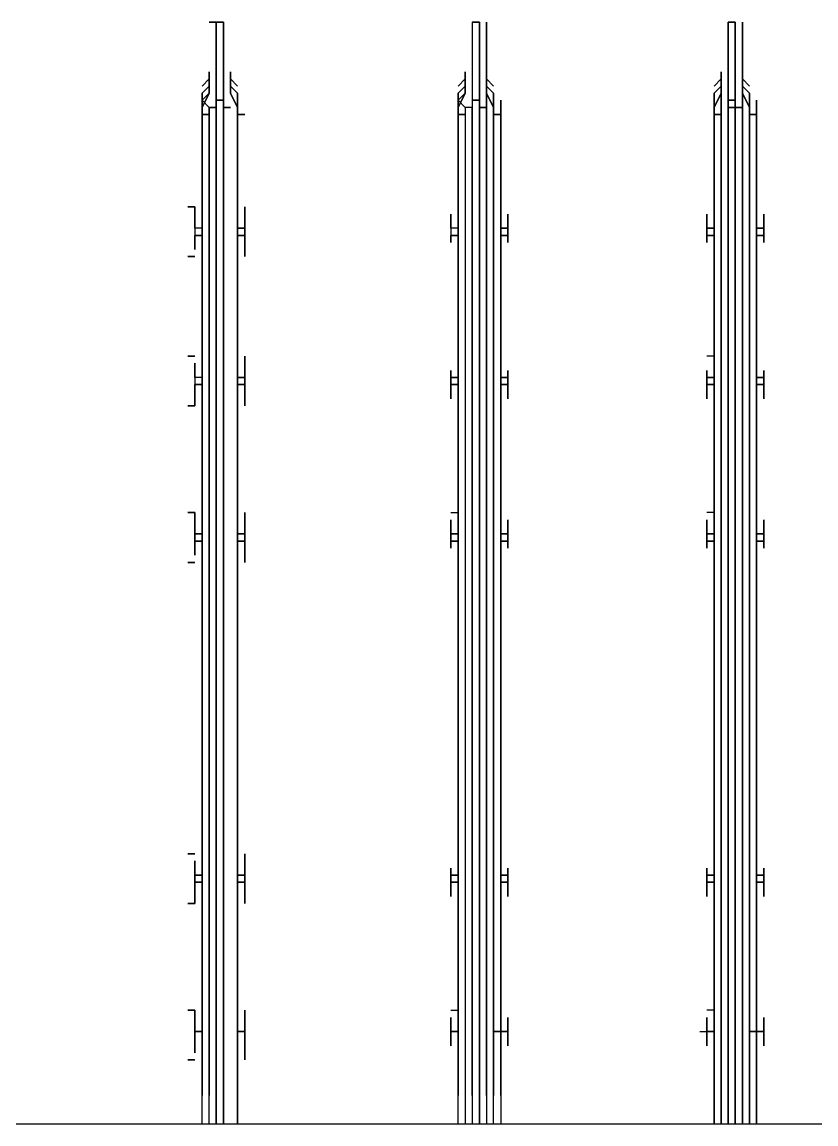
# Model space of a CAD drawing. Header units: metres. Extents: x 531759 to 532310, y 2675082 to 2675319.
# Drawn here: x 532026.7465 to 532026.9009, y 2675221.3952 to 2675221.6096 of the extents above; entities that cross this region are included whole.
import ezdxf

# ---------------------------------------------------------------- set-up
doc = ezdxf.new("R2010")
doc.units = ezdxf.units.M
doc.header["$MEASUREMENT"] = 0
doc.layers.add('IDT', color=7, linetype='Continuous')

# ---------------------------------------------------------------- blocks, each defined once
blk = doc.blocks.new('IDT')
at = {"layer": 'IDT', "color": 0, "lineweight": 25}
for p, q in [((14.34065, 13.86368), (13.87591, 13.86368)), ((14.04189, 13.66727), (14.04189, 13.86368)), ((14.04189, 13.66727), (14.04189, 13.86368)), ((14.04189, 13.86368), (14.04189, 13.66727)), ((14.04327, 13.86368), (14.04327, 13.66589)), ((14.04327, 13.66589), (14.04327, 13.86368)), ((14.04327, 13.86368), (14.04327, 13.66589)), ((14.04465, 13.66589), (14.04465, 13.86368)), ((14.04465, 13.86368), (14.04465, 13.66589)), ((14.04465, 13.66589), (14.04465, 13.86368)), ((14.04604, 13.86368), (14.04604, 13.66451)), ((14.04604, 13.66451), (14.04604, 13.86368)), ((14.04604, 13.86368), (14.04604, 13.66451)), ((14.04604, 13.66451), (14.04604, 13.86368)), ((14.04604, 13.86368), (14.04604, 13.66451)), ((14.04604, 13.66451), (14.04604, 13.86368)), ((14.04742, 13.66589), (14.04742, 13.86368)), ((14.04742, 13.86368), (14.04742, 13.66589)), ((14.04742, 13.66589), (14.04742, 13.86368)), ((14.0488, 13.86368), (14.0488, 13.66589)), ((14.0488, 13.66589), (14.0488, 13.86368)), ((14.0488, 13.86368), (14.0488, 13.66589)), ((14.05018, 13.86368), (14.05018, 13.66727)), ((14.05018, 13.66727), (14.05018, 13.86368)), ((14.05018, 13.86368), (14.05018, 13.66727)), ((14.09168, 13.66727), (14.09168, 13.86368)), ((14.09306, 13.86368), (14.09306, 13.66589)), ((14.09445, 13.66589), (14.09445, 13.86368)), ((14.09583, 13.66451), (14.09583, 13.86368)), ((14.09583, 13.86368), (14.09583, 13.66451)), ((14.09721, 13.66589), (14.09721, 13.86368)), ((14.0986, 13.66589), (14.0986, 13.86368)), ((14.09998, 13.86368), (14.09998, 13.66727)), ((14.14286, 13.66727), (14.14286, 13.86368)), ((14.14286, 13.86368), (14.14286, 13.66589)), ((14.14562, 13.66589), (14.14562, 13.86368)), ((14.14562, 13.86368), (14.14562, 13.66451)), ((14.14701, 13.66589), (14.14701, 13.86368)), ((14.14701, 13.86368), (14.14701, 13.66451)), ((14.14839, 13.86368), (14.14839, 13.66589)), ((14.14977, 13.86368), (14.14977, 13.66727)), ((14.04189, 13.85815), (14.04189, 13.66727)), ((14.04327, 13.66589), (14.04327, 13.85815)), ((14.04465, 13.85815), (14.04465, 13.66589)), ((14.04604, 13.85815), (14.04604, 13.66451)), ((14.04604, 13.66451), (14.04604, 13.85815)), ((14.04742, 13.85815), (14.04742, 13.66589)), ((14.0488, 13.66589), (14.0488, 13.85815)), ((14.05018, 13.66727), (14.05018, 13.85815)), ((14.09168, 13.85815), (14.09168, 13.66727)), ((14.09306, 13.66589), (14.09306, 13.85815)), ((14.09445, 13.85815), (14.09445, 13.66589)), ((14.09583, 13.66451), (14.09583, 13.85815)), ((14.09583, 13.85815), (14.09583, 13.66451)), ((14.09721, 13.85815), (14.09721, 13.66589)), ((14.0986, 13.66589), (14.0986, 13.85815)), ((14.09998, 13.66727), (14.09998, 13.85815)), ((14.14286, 13.66589), (14.14286, 13.85815)), ((14.14286, 13.85815), (14.14286, 13.66727)), ((14.14562, 13.66451), (14.14562, 13.85815)), ((14.14562, 13.85815), (14.14562, 13.66589)), ((14.14701, 13.66451), (14.14701, 13.85815)), ((14.14701, 13.85815), (14.14701, 13.66589)), ((14.14839, 13.66589), (14.14839, 13.85815)), ((14.14977, 13.66727), (14.14977, 13.85815)), ((14.04189, 13.8457), (14.04189, 13.85123)), ((14.04189, 13.85123), (14.04189, 13.8457)), ((14.04189, 13.85123), (14.04189, 13.8457)), ((14.04189, 13.85123), (14.04189, 13.8457)), ((14.04189, 13.84846), (14.04189, 13.84985)), ((14.04189, 13.84985), (14.04189, 13.84846)), ((14.04189, 13.84846), (14.04189, 13.84985)), ((14.04189, 13.84985), (14.04189, 13.84846)), ((14.05018, 13.8457), (14.05018, 13.85123)), ((14.05018, 13.85123), (14.05018, 13.8457)), ((14.05018, 13.8457), (14.05018, 13.85123)), ((14.05018, 13.85123), (14.05018, 13.8457)), ((14.05018, 13.84985), (14.05018, 13.84846)), ((14.05018, 13.84846), (14.05018, 13.84985)), ((14.05018, 13.84985), (14.05018, 13.84846)), ((14.05018, 13.84846), (14.05018, 13.84985)), ((14.09168, 13.8457), (14.09168, 13.85123)), ((14.09168, 13.85123), (14.09168, 13.8457)), ((14.09168, 13.84846), (14.09168, 13.84985)), ((14.09168, 13.84985), (14.09168, 13.84846)), ((14.09998, 13.8457), (14.09998, 13.85123)), ((14.09998, 13.85123), (14.09998, 13.8457)), ((14.09998, 13.84985), (14.09998, 13.84846)), ((14.09998, 13.84846), (14.09998, 13.84985)), ((14.14147, 13.8457), (14.14147, 13.85123)), ((14.14147, 13.85123), (14.14147, 13.8457)), ((14.14147, 13.84846), (14.14147, 13.84985)), ((14.14147, 13.84985), (14.14147, 13.84846)), ((14.14977, 13.8457), (14.14977, 13.85123)), ((14.14977, 13.85123), (14.14977, 13.8457)), ((14.15254, 13.85123), (14.15115, 13.85123)), ((14.15115, 13.85123), (14.15254, 13.85123)), ((14.15115, 13.84985), (14.15115, 13.84846)), ((14.15115, 13.84846), (14.15115, 13.84985)), ((14.0405, 13.8457), (14.0405, 13.84846)), ((14.0405, 13.84846), (14.0405, 13.8457)), ((14.0405, 13.8457), (14.0405, 13.84846)), ((14.0405, 13.84846), (14.0405, 13.8457)), ((14.05157, 13.8457), (14.05157, 13.84846)), ((14.05157, 13.84846), (14.05157, 13.8457)), ((14.05157, 13.8457), (14.05157, 13.84846)), ((14.05157, 13.84846), (14.05157, 13.8457)), ((14.0903, 13.8457), (14.0903, 13.84846)), ((14.0903, 13.84846), (14.0903, 13.8457)), ((14.10136, 13.8457), (14.10136, 13.84846)), ((14.10136, 13.84846), (14.10136, 13.8457)), ((14.14147, 13.84846), (14.14147, 13.8457)), ((14.14147, 13.8457), (14.14147, 13.84846)), ((14.15115, 13.84846), (14.15115, 13.8457)), ((14.15115, 13.8457), (14.15115, 13.84846)), ((14.04189, 13.8457), (14.0405, 13.8457)), ((14.0405, 13.8457), (14.04189, 13.8457)), ((14.04189, 13.8457), (14.0405, 13.8457)), ((14.0405, 13.8457), (14.0405, 13.84293)), ((14.0405, 13.84293), (14.0405, 13.8457)), ((14.0405, 13.8457), (14.04189, 13.8457)), ((14.0405, 13.84293), (14.0405, 13.8457)), ((14.0405, 13.8457), (14.0405, 13.84293)), ((14.04189, 13.8457), (14.0405, 13.8457)), ((14.0405, 13.8457), (14.04189, 13.8457)), ((14.04189, 13.8457), (14.0405, 13.8457)), ((14.0405, 13.8457), (14.04189, 13.8457)), ((14.04189, 13.8457), (14.04327, 13.8457)), ((14.04327, 13.8457), (14.04189, 13.8457)), ((14.04189, 13.8457), (14.04189, 13.84155)), ((14.04189, 13.84155), (14.04189, 13.8457)), ((14.04189, 13.8457), (14.04189, 13.84155)), ((14.04189, 13.8457), (14.04327, 13.8457)), ((14.04189, 13.8457), (14.04189, 13.84155)), ((14.05157, 13.8457), (14.05018, 13.8457)), ((14.05018, 13.8457), (14.05018, 13.84155)), ((14.05018, 13.84155), (14.05018, 13.8457)), ((14.05018, 13.8457), (14.05157, 13.8457)), ((14.05157, 13.8457), (14.05018, 13.8457)), ((14.05018, 13.8457), (14.05157, 13.8457)), ((14.05157, 13.8457), (14.05018, 13.8457)), ((14.05018, 13.8457), (14.05157, 13.8457)), ((14.05157, 13.8457), (14.05018, 13.8457)), ((14.05018, 13.8457), (14.05157, 13.8457)), ((14.05157, 13.8457), (14.05018, 13.8457)), ((14.05018, 13.8457), (14.05157, 13.8457)), ((14.05157, 13.8457), (14.05018, 13.8457)), ((14.05018, 13.8457), (14.05157, 13.8457)), ((14.05157, 13.8457), (14.05018, 13.8457)), ((14.05018, 13.8457), (14.05018, 13.84155)), ((14.05018, 13.84155), (14.05018, 13.8457)), ((14.05018, 13.8457), (14.05157, 13.8457)), ((14.05295, 13.8457), (14.05157, 13.8457)), ((14.05157, 13.8457), (14.05157, 13.84293)), ((14.05157, 13.84293), (14.05157, 13.8457)), ((14.05157, 13.8457), (14.05157, 13.84293)), ((14.05157, 13.84293), (14.05157, 13.8457)), ((14.09168, 13.8457), (14.0903, 13.8457)), ((14.0903, 13.8457), (14.0903, 13.84293)), ((14.0903, 13.84293), (14.0903, 13.8457)), ((14.0903, 13.8457), (14.09168, 13.8457)), ((14.09168, 13.8457), (14.0903, 13.8457)), ((14.0903, 13.8457), (14.09168, 13.8457)), ((14.09306, 13.8457), (14.09168, 13.8457)), ((14.09168, 13.8457), (14.09306, 13.8457)), ((14.09168, 13.8457), (14.09168, 13.84155)), ((14.09168, 13.84155), (14.09168, 13.8457)), ((14.09998, 13.84155), (14.09998, 13.8457)), ((14.09998, 13.8457), (14.10136, 13.8457)), ((14.10136, 13.8457), (14.09998, 13.8457)), ((14.09998, 13.8457), (14.10136, 13.8457)), ((14.10136, 13.8457), (14.09998, 13.8457)), ((14.09998, 13.8457), (14.09998, 13.84155)), ((14.10136, 13.8457), (14.09998, 13.8457)), ((14.09998, 13.8457), (14.10136, 13.8457)), ((14.10136, 13.8457), (14.09998, 13.8457)), ((14.09998, 13.8457), (14.10136, 13.8457)), ((14.10136, 13.84293), (14.10136, 13.8457)), ((14.10136, 13.8457), (14.10136, 13.84293)), ((14.14147, 13.8457), (14.14147, 13.84293)), ((14.14147, 13.84155), (14.14147, 13.8457)), ((14.14147, 13.8457), (14.14286, 13.8457)), ((14.14286, 13.8457), (14.14147, 13.8457)), ((14.14147, 13.8457), (14.14286, 13.8457)), ((14.14286, 13.8457), (14.14147, 13.8457)), ((14.14147, 13.8457), (14.14147, 13.84155)), ((14.14147, 13.84293), (14.14147, 13.8457)), ((14.14147, 13.8457), (14.14286, 13.8457)), ((14.14977, 13.8457), (14.14977, 13.84155)), ((14.14977, 13.84155), (14.14977, 13.8457)), ((14.14977, 13.8457), (14.15115, 13.8457)), ((14.15115, 13.8457), (14.14977, 13.8457)), ((14.14977, 13.8457), (14.15115, 13.8457)), ((14.15115, 13.8457), (14.14977, 13.8457)), ((14.15115, 13.8457), (14.14977, 13.8457)), ((14.14977, 13.8457), (14.15115, 13.8457)), ((14.15115, 13.8457), (14.14977, 13.8457)), ((14.14977, 13.8457), (14.15115, 13.8457)), ((14.15115, 13.84293), (14.15115, 13.8457)), ((14.15115, 13.8457), (14.15115, 13.84293)), ((14.04189, 13.84155), (14.04189, 13.84293)), ((14.04189, 13.84293), (14.04189, 13.84155)), ((14.04189, 13.84293), (14.04189, 13.84155)), ((14.04189, 13.84293), (14.04189, 13.84155)), ((14.05018, 13.84155), (14.05018, 13.84293)), ((14.05018, 13.84293), (14.05018, 13.84155)), ((14.05018, 13.84155), (14.05018, 13.84293)), ((14.05018, 13.84293), (14.05018, 13.84155)), ((14.05018, 13.84155), (14.05157, 13.84155)), ((14.09168, 13.84155), (14.09168, 13.84293)), ((14.09168, 13.84293), (14.09168, 13.84155)), ((14.09998, 13.84155), (14.09998, 13.84293)), ((14.09998, 13.84293), (14.09998, 13.84155)), ((14.10136, 13.84155), (14.09998, 13.84155)), ((14.14147, 13.84293), (14.14147, 13.84155)), ((14.14147, 13.84155), (14.14147, 13.84293)), ((14.15115, 13.84293), (14.15115, 13.84155)), ((14.15115, 13.84155), (14.15115, 13.84293)), ((14.15115, 13.84155), (14.15254, 13.84155)), ((14.15254, 13.84155), (14.15115, 13.84155)), ((14.04189, 13.81942), (14.04189, 13.8208)), ((14.04189, 13.8208), (14.04189, 13.81527)), ((14.04189, 13.81665), (14.04189, 13.8208)), ((14.04189, 13.8208), (14.04189, 13.81942)), ((14.04189, 13.81942), (14.04189, 13.8208)), ((14.04189, 13.8208), (14.04189, 13.81665)), ((14.04189, 13.81527), (14.04189, 13.8208)), ((14.04189, 13.8208), (14.04189, 13.81942)), ((14.05018, 13.81665), (14.05018, 13.8208)), ((14.05018, 13.8208), (14.05018, 13.81942)), ((14.05018, 13.81942), (14.05018, 13.8208)), ((14.05018, 13.8208), (14.05018, 13.81665)), ((14.05018, 13.81665), (14.05018, 13.8208)), ((14.05018, 13.81942), (14.05018, 13.8208)), ((14.05018, 13.81665), (14.05018, 13.8208)), ((14.05018, 13.81942), (14.05018, 13.8208)), ((14.09168, 13.81527), (14.09168, 13.8208)), ((14.09168, 13.8208), (14.09168, 13.81942)), ((14.09168, 13.81942), (14.09168, 13.8208)), ((14.09168, 13.8208), (14.09168, 13.81665)), ((14.09998, 13.81665), (14.09998, 13.8208)), ((14.09998, 13.8208), (14.09998, 13.81942)), ((14.09998, 13.81942), (14.09998, 13.8208)), ((14.09998, 13.8208), (14.09998, 13.81665)), ((14.14147, 13.81942), (14.14147, 13.8208)), ((14.14147, 13.8208), (14.14147, 13.81665)), ((14.14147, 13.81665), (14.14147, 13.8208)), ((14.14147, 13.8208), (14.14147, 13.81942)), ((14.14977, 13.81665), (14.14977, 13.8208)), ((14.14977, 13.8208), (14.14977, 13.81665)), ((14.15115, 13.8208), (14.15254, 13.8208)), ((14.15254, 13.8208), (14.15115, 13.8208)), ((14.15115, 13.8208), (14.15115, 13.81942)), ((14.15115, 13.81942), (14.15115, 13.8208)), ((14.0405, 13.81665), (14.0405, 13.81942)), ((14.0405, 13.81942), (14.0405, 13.81665)), ((14.0405, 13.81665), (14.0405, 13.81942)), ((14.0405, 13.81942), (14.0405, 13.81665)), ((14.05157, 13.81942), (14.05157, 13.81665)), ((14.05157, 13.81665), (14.05157, 13.81942)), ((14.05157, 13.81942), (14.05157, 13.81665)), ((14.05157, 13.81942), (14.05157, 13.81665)), ((14.0903, 13.81665), (14.0903, 13.81942)), ((14.0903, 13.81942), (14.0903, 13.81665)), ((14.10136, 13.81665), (14.10136, 13.81942)), ((14.10136, 13.81942), (14.10136, 13.81665)), ((14.14147, 13.81665), (14.14147, 13.81942)), ((14.14147, 13.81942), (14.14147, 13.81527)), ((14.15115, 13.81942), (14.15115, 13.81665)), ((14.15115, 13.81665), (14.15115, 13.81942)), ((14.0405, 13.81527), (14.0405, 13.81665)), ((14.0405, 13.81665), (14.0405, 13.81527)), ((14.0405, 13.81527), (14.0405, 13.81665)), ((14.0405, 13.81665), (14.0405, 13.81527)), ((14.04189, 13.81665), (14.0405, 13.81665)), ((14.0405, 13.81665), (14.04189, 13.81665)), ((14.04189, 13.81665), (14.0405, 13.81665)), ((14.0405, 13.81665), (14.04189, 13.81665)), ((14.04189, 13.81527), (14.0405, 13.81527)), ((14.0405, 13.81527), (14.04189, 13.81527)), ((14.04189, 13.81527), (14.0405, 13.81527)), ((14.0405, 13.81527), (14.04189, 13.81527)), ((14.0405, 13.81389), (14.0405, 13.81527)), ((14.0405, 13.81527), (14.0405, 13.81389)), ((14.0405, 13.81389), (14.0405, 13.81527)), ((14.0405, 13.81527), (14.0405, 13.81389)), ((14.04189, 13.81112), (14.04189, 13.81665)), ((14.04189, 13.81665), (14.04189, 13.81527)), ((14.04189, 13.81527), (14.04189, 13.81112)), ((14.04189, 13.81527), (14.04189, 13.81112)), ((14.04189, 13.81112), (14.04189, 13.81527)), ((14.05018, 13.81527), (14.05018, 13.81665)), ((14.05018, 13.81665), (14.05157, 13.81665)), ((14.05018, 13.81527), (14.05018, 13.81665)), ((14.05018, 13.81665), (14.05157, 13.81665)), ((14.05018, 13.81665), (14.05157, 13.81665)), ((14.05018, 13.81665), (14.05018, 13.81112)), ((14.05018, 13.81665), (14.05157, 13.81665)), ((14.05157, 13.81665), (14.05018, 13.81665)), ((14.05018, 13.81665), (14.05157, 13.81665)), ((14.05018, 13.81665), (14.05018, 13.81112)), ((14.05018, 13.81665), (14.05157, 13.81665)), ((14.05157, 13.81527), (14.05018, 13.81527)), ((14.05018, 13.81527), (14.05018, 13.81112)), ((14.05018, 13.81112), (14.05018, 13.81527)), ((14.05157, 13.81527), (14.05018, 13.81527)), ((14.05157, 13.81527), (14.05018, 13.81527)), ((14.05018, 13.81527), (14.05157, 13.81527)), ((14.05157, 13.81665), (14.05157, 13.81527)), ((14.05157, 13.81665), (14.05157, 13.81527)), ((14.05157, 13.81665), (14.05157, 13.81527)), ((14.05157, 13.81527), (14.05157, 13.81665)), ((14.05157, 13.81389), (14.05157, 13.81527)), ((14.05157, 13.81527), (14.05157, 13.81389)), ((14.05157, 13.81389), (14.05157, 13.81527)), ((14.05157, 13.81527), (14.05157, 13.81389)), ((14.0903, 13.81527), (14.0903, 13.81665)), ((14.0903, 13.81665), (14.0903, 13.81527)), ((14.09168, 13.81665), (14.0903, 13.81665)), ((14.0903, 13.81665), (14.09168, 13.81665)), ((14.09168, 13.81527), (14.0903, 13.81527)), ((14.0903, 13.81527), (14.09168, 13.81527)), ((14.0903, 13.81389), (14.0903, 13.81527)), ((14.0903, 13.81527), (14.0903, 13.81389)), ((14.09168, 13.81665), (14.09168, 13.81527)), ((14.09168, 13.81527), (14.09168, 13.81112)), ((14.09168, 13.81112), (14.09168, 13.81527)), ((14.10136, 13.81665), (14.09998, 13.81665)), ((14.10136, 13.81665), (14.09998, 13.81665)), ((14.09998, 13.81665), (14.10136, 13.81665)), ((14.09998, 13.81527), (14.09998, 13.81665)), ((14.09998, 13.81665), (14.09998, 13.81112)), ((14.09998, 13.81527), (14.10136, 13.81527)), ((14.10136, 13.81527), (14.09998, 13.81527)), ((14.09998, 13.81112), (14.09998, 13.81527)), ((14.10136, 13.81527), (14.10136, 13.81665)), ((14.10136, 13.81665), (14.10136, 13.81527)), ((14.10136, 13.81389), (14.10136, 13.81527)), ((14.10136, 13.81527), (14.10136, 13.81389)), ((14.14147, 13.81527), (14.14147, 13.81665)), ((14.14147, 13.81665), (14.14286, 13.81665)), ((14.14286, 13.81665), (14.14147, 13.81665)), ((14.14147, 13.81527), (14.14147, 13.81665)), ((14.14147, 13.81665), (14.14147, 13.81527)), ((14.14147, 13.81389), (14.14147, 13.81527)), ((14.14147, 13.81527), (14.14147, 13.81389)), ((14.14147, 13.81112), (14.14147, 13.81527)), ((14.14147, 13.81527), (14.14286, 13.81527)), ((14.14286, 13.81527), (14.14147, 13.81527)), ((14.14147, 13.81527), (14.14147, 13.81112)), ((14.14977, 13.81527), (14.14977, 13.81665)), ((14.14977, 13.81665), (14.14977, 13.81112)), ((14.14977, 13.81665), (14.15115, 13.81665)), ((14.15115, 13.81665), (14.14977, 13.81665)), ((14.14977, 13.81665), (14.15115, 13.81665)), ((14.14977, 13.81112), (14.14977, 13.81527)), ((14.15115, 13.81527), (14.14977, 13.81527)), ((14.14977, 13.81527), (14.15115, 13.81527)), ((14.15115, 13.81665), (14.15115, 13.81527)), ((14.15115, 13.81527), (14.15115, 13.81665)), ((14.15115, 13.81389), (14.15115, 13.81527)), ((14.15115, 13.81527), (14.15115, 13.81389)), ((14.04189, 13.8125), (14.04189, 13.81389)), ((14.04189, 13.81389), (14.04189, 13.8125)), ((14.04189, 13.8125), (14.04189, 13.81389)), ((14.04189, 13.81389), (14.04189, 13.8125)), ((14.05018, 13.81389), (14.05018, 13.8125)), ((14.05018, 13.8125), (14.05018, 13.81389)), ((14.05018, 13.81389), (14.05018, 13.8125)), ((14.05018, 13.8125), (14.05018, 13.81389)), ((14.09168, 13.8125), (14.09168, 13.81389)), ((14.09168, 13.81389), (14.09168, 13.8125)), ((14.09998, 13.81389), (14.09998, 13.8125)), ((14.09998, 13.8125), (14.09998, 13.81389)), ((14.14147, 13.8125), (14.14147, 13.81389)), ((14.14147, 13.81389), (14.14147, 13.8125)), ((14.15115, 13.81389), (14.15115, 13.8125)), ((14.15115, 13.8125), (14.15115, 13.81389)), ((14.15254, 13.81112), (14.15115, 13.81112)), ((14.15115, 13.81112), (14.15254, 13.81112)), ((14.04189, 13.75026), (14.04189, 13.75441)), ((14.04189, 13.75441), (14.04189, 13.75026)), ((14.04189, 13.75026), (14.04189, 13.75441)), ((14.04189, 13.75441), (14.04189, 13.74473)), ((14.04189, 13.75164), (14.04189, 13.75303)), ((14.04189, 13.75303), (14.04189, 13.75164)), ((14.04189, 13.75164), (14.04189, 13.75303)), ((14.04189, 13.75303), (14.04189, 13.75164)), ((14.05018, 13.75026), (14.05018, 13.75441)), ((14.05018, 13.75441), (14.05018, 13.75026)), ((14.05018, 13.75026), (14.05018, 13.75441)), ((14.05018, 13.75441), (14.05018, 13.75026)), ((14.05018, 13.75303), (14.05018, 13.75164)), ((14.05018, 13.75164), (14.05018, 13.75303)), ((14.05018, 13.75303), (14.05018, 13.75164)), ((14.05018, 13.75164), (14.05018, 13.75303)), ((14.09168, 13.74473), (14.09168, 13.75441)), ((14.09168, 13.75441), (14.09168, 13.75026)), ((14.09168, 13.75164), (14.09168, 13.75303)), ((14.09168, 13.75303), (14.09168, 13.75164)), ((14.09998, 13.75026), (14.09998, 13.75441)), ((14.09998, 13.75441), (14.09998, 13.75026)), ((14.09998, 13.75303), (14.09998, 13.75164)), ((14.09998, 13.75164), (14.09998, 13.75303)), ((14.14147, 13.75026), (14.14147, 13.75441)), ((14.14147, 13.75441), (14.14147, 13.75026)), ((14.14147, 13.75164), (14.14147, 13.75303)), ((14.14147, 13.75303), (14.14147, 13.75164)), ((14.14977, 13.75026), (14.14977, 13.75441)), ((14.14977, 13.75441), (14.14977, 13.75026)), ((14.15254, 13.75441), (14.15115, 13.75441)), ((14.15115, 13.75441), (14.15254, 13.75441)), ((14.15115, 13.75303), (14.15115, 13.75164)), ((14.15115, 13.75164), (14.15115, 13.75303)), ((14.0405, 13.75026), (14.0405, 13.75164)), ((14.0405, 13.75164), (14.0405, 13.75026)), ((14.0405, 13.75026), (14.0405, 13.75164)), ((14.0405, 13.75164), (14.0405, 13.75026)), ((14.05157, 13.75026), (14.05157, 13.75164)), ((14.05157, 13.75164), (14.05157, 13.75026)), ((14.05157, 13.75026), (14.05157, 13.75164)), ((14.05157, 13.75164), (14.05157, 13.75026)), ((14.0903, 13.75026), (14.0903, 13.75164)), ((14.0903, 13.75164), (14.0903, 13.75026)), ((14.10136, 13.75026), (14.10136, 13.75164)), ((14.10136, 13.75164), (14.10136, 13.75026)), ((14.14147, 13.75026), (14.14147, 13.75164)), ((14.14147, 13.75164), (14.14147, 13.75026)), ((14.15115, 13.75164), (14.15115, 13.75026)), ((14.15115, 13.75026), (14.15115, 13.75164)), ((14.0405, 13.74888), (14.0405, 13.75026)), ((14.0405, 13.75026), (14.0405, 13.74888)), ((14.04189, 13.75026), (14.0405, 13.75026)), ((14.0405, 13.75026), (14.04189, 13.75026)), ((14.04189, 13.75026), (14.0405, 13.75026)), ((14.0405, 13.75026), (14.04189, 13.75026)), ((14.0405, 13.75026), (14.0405, 13.74888)), ((14.0405, 13.74888), (14.0405, 13.75026)), ((14.0405, 13.74611), (14.0405, 13.74888)), ((14.0405, 13.74888), (14.0405, 13.74611)), ((14.04189, 13.74888), (14.0405, 13.74888)), ((14.0405, 13.74888), (14.04189, 13.74888)), ((14.0405, 13.74888), (14.04189, 13.74888)), ((14.04189, 13.74888), (14.0405, 13.74888)), ((14.0405, 13.74611), (14.0405, 13.74888)), ((14.0405, 13.74888), (14.0405, 13.74611)), ((14.04189, 13.75026), (14.04189, 13.74888)), ((14.04189, 13.74888), (14.04189, 13.75026)), ((14.04189, 13.74888), (14.04189, 13.75026)), ((14.04189, 13.74888), (14.04189, 13.74473)), ((14.04189, 13.74473), (14.04189, 13.74888)), ((14.04189, 13.74473), (14.04189, 13.74888)), ((14.05157, 13.75026), (14.05018, 13.75026)), ((14.05018, 13.75026), (14.05157, 13.75026)), ((14.05018, 13.74473), (14.05018, 13.75026)), ((14.05018, 13.75026), (14.05157, 13.75026)), ((14.05157, 13.75026), (14.05018, 13.75026)), ((14.05018, 13.75026), (14.05018, 13.74888)), ((14.05018, 13.74888), (14.05018, 13.75026)), ((14.05018, 13.75026), (14.05157, 13.75026)), ((14.05157, 13.75026), (14.05018, 13.75026)), ((14.05018, 13.75026), (14.05157, 13.75026)), ((14.05157, 13.75026), (14.05018, 13.75026)), ((14.05018, 13.75026), (14.05018, 13.74888)), ((14.05018, 13.74888), (14.05157, 13.74888)), ((14.05157, 13.74888), (14.05018, 13.74888)), ((14.05157, 13.74888), (14.05018, 13.74888)), ((14.05018, 13.74888), (14.05018, 13.74473)), ((14.05018, 13.74473), (14.05018, 13.74888)), ((14.05018, 13.74888), (14.05157, 13.74888)), ((14.05018, 13.74888), (14.05018, 13.74473)), ((14.05157, 13.74888), (14.05157, 13.75026)), ((14.05157, 13.75026), (14.05157, 13.74888)), ((14.05157, 13.75026), (14.05157, 13.74888)), ((14.05157, 13.74888), (14.05157, 13.75026)), ((14.05157, 13.74888), (14.05157, 13.74611)), ((14.05157, 13.74611), (14.05157, 13.74888)), ((14.05157, 13.74888), (14.05157, 13.74611)), ((14.05157, 13.74611), (14.05157, 13.74888)), ((14.09168, 13.75026), (14.0903, 13.75026)), ((14.0903, 13.75026), (14.09168, 13.75026)), ((14.0903, 13.75026), (14.0903, 13.74888)), ((14.0903, 13.74888), (14.0903, 13.75026)), ((14.0903, 13.74888), (14.09168, 13.74888)), ((14.09168, 13.74888), (14.0903, 13.74888)), ((14.0903, 13.74611), (14.0903, 13.74888)), ((14.0903, 13.74888), (14.0903, 13.74611)), ((14.09168, 13.75026), (14.09168, 13.74888)), ((14.09168, 13.74888), (14.09168, 13.74473)), ((14.10136, 13.75026), (14.09998, 13.75026)), ((14.09998, 13.75026), (14.10136, 13.75026)), ((14.10136, 13.75026), (14.09998, 13.75026)), ((14.09998, 13.75026), (14.09998, 13.74888)), ((14.09998, 13.74888), (14.09998, 13.75026)), ((14.09998, 13.75026), (14.10136, 13.75026)), ((14.09998, 13.74473), (14.09998, 13.74888)), ((14.09998, 13.74888), (14.10136, 13.74888)), ((14.09998, 13.74888), (14.09998, 13.74473)), ((14.10136, 13.74888), (14.09998, 13.74888)), ((14.10136, 13.74888), (14.10136, 13.75026)), ((14.10136, 13.75026), (14.10136, 13.74888)), ((14.10136, 13.74888), (14.10136, 13.74611)), ((14.10136, 13.74611), (14.10136, 13.74888)), ((14.14286, 13.75026), (14.14147, 13.75026)), ((14.14147, 13.75026), (14.14286, 13.75026)), ((14.14147, 13.74888), (14.14147, 13.75026)), ((14.14147, 13.75026), (14.14147, 13.74611)), ((14.14147, 13.74888), (14.14147, 13.75026)), ((14.14147, 13.75026), (14.14147, 13.74888)), ((14.14286, 13.74888), (14.14147, 13.74888)), ((14.14147, 13.74473), (14.14147, 13.74888)), ((14.14147, 13.74473), (14.14147, 13.74888)), ((14.14147, 13.74888), (14.14286, 13.74888)), ((14.14286, 13.74888), (14.14147, 13.74888)), ((14.14147, 13.74888), (14.14147, 13.74611)), ((14.15115, 13.75026), (14.14977, 13.75026)), ((14.14977, 13.75026), (14.15115, 13.75026)), ((14.15115, 13.75026), (14.14977, 13.75026)), ((14.14977, 13.75026), (14.14977, 13.74888)), ((14.14977, 13.74888), (14.14977, 13.75026)), ((14.14977, 13.75026), (14.15115, 13.75026)), ((14.14977, 13.74888), (14.15115, 13.74888)), ((14.14977, 13.74888), (14.14977, 13.74473)), ((14.14977, 13.74473), (14.14977, 13.74888)), ((14.15115, 13.74888), (14.14977, 13.74888)), ((14.15115, 13.74888), (14.15115, 13.75026)), ((14.15115, 13.75026), (14.15115, 13.74888)), ((14.15115, 13.74888), (14.15115, 13.74611)), ((14.15115, 13.74611), (14.15115, 13.74888)), ((14.04189, 13.74473), (14.04189, 13.74611)), ((14.04189, 13.74611), (14.04189, 13.74473)), ((14.04189, 13.74473), (14.04189, 13.74611)), ((14.04189, 13.74611), (14.04189, 13.74473)), ((14.05018, 13.74473), (14.05018, 13.74611)), ((14.05018, 13.74611), (14.05018, 13.74473)), ((14.05018, 13.74473), (14.05018, 13.74611)), ((14.05018, 13.74611), (14.05018, 13.74473)), ((14.05018, 13.74473), (14.05157, 13.74473)), ((14.09168, 13.74473), (14.09168, 13.74611)), ((14.09168, 13.74611), (14.09168, 13.74473)), ((14.09998, 13.74473), (14.09998, 13.74611)), ((14.09998, 13.74611), (14.09998, 13.74473)), ((14.10136, 13.74473), (14.09998, 13.74473)), ((14.14147, 13.74611), (14.14147, 13.74473)), ((14.14147, 13.74611), (14.14147, 13.74473)), ((14.15115, 13.74611), (14.15115, 13.74473)), ((14.15115, 13.74473), (14.15115, 13.74611)), ((14.15115, 13.74473), (14.15254, 13.74473)), ((14.15254, 13.74473), (14.15115, 13.74473)), ((14.04189, 13.7226), (14.04189, 13.72398)), ((14.04189, 13.72398), (14.04189, 13.71983)), ((14.04189, 13.71983), (14.04189, 13.72398)), ((14.04189, 13.72398), (14.04189, 13.7226)), ((14.04189, 13.71983), (14.04189, 13.72398)), ((14.04189, 13.72398), (14.04189, 13.7226)), ((14.04189, 13.7226), (14.04189, 13.72398)), ((14.04189, 13.72398), (14.04189, 13.71845)), ((14.05018, 13.72398), (14.05018, 13.71983)), ((14.05018, 13.71983), (14.05018, 13.72398)), ((14.05018, 13.72398), (14.05018, 13.7226)), ((14.05018, 13.7226), (14.05018, 13.72398)), ((14.05018, 13.72398), (14.05018, 13.7226)), ((14.05018, 13.7226), (14.05018, 13.72398)), ((14.05018, 13.71983), (14.05018, 13.72398)), ((14.05018, 13.72398), (14.05018, 13.71983)), ((14.09168, 13.7226), (14.09168, 13.72398)), ((14.09168, 13.72398), (14.09168, 13.71983)), ((14.09168, 13.71983), (14.09168, 13.72398)), ((14.09168, 13.72398), (14.09168, 13.7226)), ((14.09998, 13.72398), (14.09998, 13.7226)), ((14.09998, 13.7226), (14.09998, 13.72398)), ((14.09998, 13.71983), (14.09998, 13.72398)), ((14.09998, 13.72398), (14.09998, 13.71983)), ((14.14147, 13.7226), (14.14147, 13.72398)), ((14.14147, 13.72398), (14.14147, 13.71983)), ((14.14147, 13.71983), (14.14147, 13.72398)), ((14.14147, 13.72398), (14.14147, 13.7226)), ((14.14977, 13.71983), (14.14977, 13.72398)), ((14.14977, 13.72398), (14.14977, 13.71983)), ((14.15115, 13.72398), (14.15115, 13.7226)), ((14.15115, 13.7226), (14.15115, 13.72398)), ((14.15115, 13.72398), (14.15254, 13.72398)), ((14.15254, 13.72398), (14.15115, 13.72398)), ((14.0405, 13.71983), (14.0405, 13.7226)), ((14.0405, 13.7226), (14.0405, 13.71983)), ((14.0405, 13.71983), (14.0405, 13.7226)), ((14.0405, 13.7226), (14.0405, 13.71983)), ((14.05157, 13.71983), (14.05157, 13.7226)), ((14.05157, 13.7226), (14.05157, 13.71983)), ((14.05157, 13.7226), (14.05157, 13.71983)), ((14.05157, 13.7226), (14.05157, 13.71983)), ((14.0903, 13.71983), (14.0903, 13.7226)), ((14.0903, 13.7226), (14.0903, 13.71983)), ((14.10136, 13.71983), (14.10136, 13.7226)), ((14.10136, 13.7226), (14.10136, 13.71983)), ((14.14147, 13.71983), (14.14147, 13.7226)), ((14.14147, 13.7226), (14.14147, 13.71845)), ((14.15115, 13.71983), (14.15115, 13.7226)), ((14.15115, 13.7226), (14.15115, 13.71983)), ((14.04189, 13.71983), (14.0405, 13.71983)), ((14.0405, 13.71983), (14.04189, 13.71983)), ((14.0405, 13.71845), (14.0405, 13.71983)), ((14.0405, 13.71983), (14.0405, 13.71845)), ((14.0405, 13.71845), (14.0405, 13.71983)), ((14.0405, 13.71983), (14.0405, 13.71845)), ((14.04189, 13.71983), (14.0405, 13.71983)), ((14.0405, 13.71983), (14.04189, 13.71983)), ((14.04189, 13.71845), (14.04189, 13.71983)), ((14.04189, 13.71983), (14.04189, 13.71845)), ((14.04189, 13.71845), (14.04189, 13.71983)), ((14.05018, 13.71983), (14.05157, 13.71983)), ((14.05157, 13.71983), (14.05018, 13.71983)), ((14.05018, 13.71983), (14.05157, 13.71983)), ((14.05018, 13.71983), (14.05018, 13.71845)), ((14.05018, 13.71845), (14.05018, 13.71983)), ((14.05018, 13.71983), (14.05157, 13.71983)), ((14.05157, 13.71983), (14.05018, 13.71983)), ((14.05018, 13.71983), (14.05157, 13.71983)), ((14.05157, 13.71983), (14.05018, 13.71983)), ((14.05018, 13.71983), (14.05018, 13.7143)), ((14.05018, 13.71983), (14.05018, 13.71845)), ((14.05018, 13.71983), (14.05157, 13.71983)), ((14.05157, 13.71983), (14.05157, 13.71845)), ((14.05157, 13.71983), (14.05157, 13.71845)), ((14.05157, 13.71845), (14.05157, 13.71983)), ((14.05157, 13.71983), (14.05157, 13.71845)), ((14.0903, 13.71845), (14.0903, 13.71983)), ((14.0903, 13.71983), (14.0903, 13.71845)), ((14.09168, 13.71983), (14.0903, 13.71983)), ((14.0903, 13.71983), (14.09168, 13.71983)), ((14.09168, 13.71983), (14.09168, 13.71845)), ((14.09168, 13.71845), (14.09168, 13.71983)), ((14.09998, 13.71845), (14.09998, 13.71983)), ((14.09998, 13.71983), (14.10136, 13.71983)), ((14.10136, 13.71983), (14.09998, 13.71983)), ((14.09998, 13.71983), (14.10136, 13.71983)), ((14.10136, 13.71983), (14.09998, 13.71983)), ((14.09998, 13.71983), (14.09998, 13.7143)), ((14.10136, 13.71983), (14.10136, 13.71845)), ((14.10136, 13.71845), (14.10136, 13.71983)), ((14.14147, 13.71845), (14.14147, 13.71983)), ((14.14147, 13.71983), (14.14286, 13.71983)), ((14.14286, 13.71983), (14.14147, 13.71983)), ((14.14147, 13.71845), (14.14147, 13.71983)), ((14.14147, 13.71983), (14.14147, 13.71845)), ((14.15115, 13.71983), (14.14977, 13.71983)), ((14.14977, 13.71983), (14.15115, 13.71983)), ((14.15115, 13.71983), (14.14977, 13.71983)), ((14.14977, 13.71983), (14.14977, 13.71845)), ((14.15115, 13.71983), (14.14977, 13.71983)), ((14.14977, 13.71983), (14.14977, 13.7143)), ((14.15115, 13.71845), (14.15115, 13.71983)), ((14.15115, 13.71845), (14.15115, 13.71983)), ((14.0405, 13.71707), (14.0405, 13.71845)), ((14.0405, 13.71845), (14.0405, 13.71707)), ((14.04189, 13.71845), (14.0405, 13.71845)), ((14.0405, 13.71845), (14.04189, 13.71845)), ((14.04189, 13.71845), (14.0405, 13.71845)), ((14.0405, 13.71845), (14.04189, 13.71845)), ((14.0405, 13.71707), (14.0405, 13.71845)), ((14.0405, 13.71845), (14.0405, 13.71707)), ((14.04189, 13.7143), (14.04189, 13.71845)), ((14.04189, 13.71845), (14.04189, 13.7143)), ((14.04189, 13.7143), (14.04189, 13.71845)), ((14.04189, 13.71845), (14.04189, 13.7143)), ((14.04189, 13.71568), (14.04189, 13.71707)), ((14.04189, 13.71707), (14.04189, 13.71568)), ((14.04189, 13.71568), (14.04189, 13.71707)), ((14.04189, 13.71707), (14.04189, 13.71568)), ((14.05157, 13.71845), (14.05018, 13.71845)), ((14.05018, 13.71845), (14.05157, 13.71845)), ((14.05018, 13.7143), (14.05018, 13.71845)), ((14.05018, 13.7143), (14.05018, 13.71845)), ((14.05018, 13.71845), (14.05157, 13.71845)), ((14.05157, 13.71845), (14.05018, 13.71845)), ((14.05018, 13.71845), (14.05018, 13.7143)), ((14.05018, 13.71707), (14.05018, 13.71568)), ((14.05018, 13.71568), (14.05018, 13.71707)), ((14.05018, 13.71707), (14.05018, 13.71568)), ((14.05018, 13.71568), (14.05018, 13.71707)), ((14.05157, 13.71707), (14.05157, 13.71845)), ((14.05157, 13.71845), (14.05157, 13.71707)), ((14.05157, 13.71845), (14.05157, 13.71707)), ((14.05157, 13.71707), (14.05157, 13.71845)), ((14.0903, 13.71707), (14.0903, 13.71845)), ((14.0903, 13.71845), (14.0903, 13.71707)), ((14.09168, 13.71845), (14.0903, 13.71845)), ((14.0903, 13.71845), (14.09168, 13.71845)), ((14.09168, 13.7143), (14.09168, 13.71845)), ((14.09168, 13.71845), (14.09168, 13.7143)), ((14.09168, 13.71568), (14.09168, 13.71707)), ((14.09168, 13.71707), (14.09168, 13.71568)), ((14.10136, 13.71845), (14.09998, 13.71845)), ((14.09998, 13.71845), (14.10136, 13.71845)), ((14.09998, 13.7143), (14.09998, 13.71845)), ((14.09998, 13.71707), (14.09998, 13.71568)), ((14.09998, 13.71568), (14.09998, 13.71707)), ((14.10136, 13.71845), (14.10136, 13.71707)), ((14.10136, 13.71707), (14.10136, 13.71845)), ((14.14286, 13.71845), (14.14147, 13.71845)), ((14.14147, 13.71845), (14.14147, 13.71707)), ((14.14147, 13.71707), (14.14147, 13.71845)), ((14.14147, 13.71845), (14.14147, 13.7143)), ((14.14147, 13.7143), (14.14147, 13.71845)), ((14.14147, 13.71845), (14.14286, 13.71845)), ((14.14286, 13.71845), (14.14147, 13.71845)), ((14.14147, 13.71707), (14.14147, 13.71568)), ((14.14147, 13.71568), (14.14147, 13.71707)), ((14.14977, 13.71845), (14.15115, 13.71845)), ((14.14977, 13.7143), (14.14977, 13.71845)), ((14.14977, 13.71845), (14.15115, 13.71845)), ((14.15115, 13.71707), (14.15115, 13.71845)), ((14.15115, 13.71845), (14.15115, 13.71707)), ((14.15115, 13.71707), (14.15115, 13.71568)), ((14.15115, 13.71568), (14.15115, 13.71707)), ((14.05018, 13.7143), (14.05157, 13.7143)), ((14.15254, 13.7143), (14.15115, 13.7143)), ((14.15115, 13.7143), (14.15254, 13.7143)), ((14.04189, 13.69079), (14.04189, 13.69493)), ((14.04189, 13.69493), (14.04189, 13.6894)), ((14.04189, 13.6894), (14.04189, 13.69493)), ((14.04189, 13.69493), (14.04189, 13.69079)), ((14.04189, 13.69217), (14.04189, 13.69355)), ((14.04189, 13.69355), (14.04189, 13.69217)), ((14.04189, 13.69217), (14.04189, 13.69355)), ((14.04189, 13.69355), (14.04189, 13.69217)), ((14.05018, 13.69493), (14.05018, 13.69079)), ((14.05018, 13.69079), (14.05018, 13.69493)), ((14.05018, 13.69079), (14.05018, 13.69493)), ((14.05018, 13.69493), (14.05018, 13.69079)), ((14.05018, 13.69355), (14.05018, 13.69217)), ((14.05018, 13.69217), (14.05018, 13.69355)), ((14.05018, 13.69355), (14.05018, 13.69217)), ((14.05018, 13.69217), (14.05018, 13.69355)), ((14.09168, 13.6894), (14.09168, 13.69493)), ((14.09168, 13.69493), (14.09168, 13.69079)), ((14.09168, 13.69217), (14.09168, 13.69355)), ((14.09168, 13.69355), (14.09168, 13.69217)), ((14.09998, 13.69079), (14.09998, 13.69493)), ((14.09998, 13.69493), (14.09998, 13.69079)), ((14.09998, 13.69355), (14.09998, 13.69217)), ((14.09998, 13.69217), (14.09998, 13.69355)), ((14.14147, 13.69079), (14.14147, 13.69493)), ((14.14147, 13.69493), (14.14147, 13.69079)), ((14.14147, 13.69217), (14.14147, 13.69355)), ((14.14147, 13.69355), (14.14147, 13.69217)), ((14.14977, 13.69079), (14.14977, 13.69493)), ((14.14977, 13.69493), (14.14977, 13.69079)), ((14.15254, 13.69493), (14.15115, 13.69493)), ((14.15115, 13.69493), (14.15254, 13.69493)), ((14.15115, 13.69355), (14.15115, 13.69217)), ((14.15115, 13.69217), (14.15115, 13.69355)), ((14.0405, 13.69079), (14.0405, 13.69217)), ((14.0405, 13.69217), (14.0405, 13.69079)), ((14.0405, 13.69079), (14.0405, 13.69217)), ((14.0405, 13.69217), (14.0405, 13.69079)), ((14.05157, 13.69079), (14.05157, 13.69217)), ((14.05157, 13.69217), (14.05157, 13.69079)), ((14.05157, 13.69217), (14.05157, 13.69079)), ((14.05157, 13.69217), (14.05157, 13.69079)), ((14.0903, 13.69079), (14.0903, 13.69217)), ((14.0903, 13.69217), (14.0903, 13.69079)), ((14.10136, 13.69079), (14.10136, 13.69217)), ((14.10136, 13.69217), (14.10136, 13.69079)), ((14.14147, 13.69079), (14.14147, 13.69217)), ((14.14147, 13.69217), (14.14147, 13.69079)), ((14.15115, 13.69217), (14.15115, 13.69079)), ((14.15115, 13.69079), (14.15115, 13.69217)), ((14.04189, 13.69079), (14.0405, 13.69079)), ((14.0405, 13.69079), (14.04189, 13.69079)), ((14.04189, 13.69079), (14.0405, 13.69079)), ((14.0405, 13.69079), (14.04189, 13.69079)), ((14.0405, 13.6894), (14.0405, 13.69079)), ((14.0405, 13.69079), (14.0405, 13.6894)), ((14.0405, 13.6894), (14.0405, 13.69079)), ((14.0405, 13.69079), (14.0405, 13.6894)), ((14.04189, 13.6894), (14.0405, 13.6894)), ((14.0405, 13.6894), (14.04189, 13.6894)), ((14.0405, 13.68664), (14.0405, 13.6894)), ((14.0405, 13.6894), (14.0405, 13.68664)), ((14.04189, 13.6894), (14.0405, 13.6894)), ((14.0405, 13.6894), (14.04189, 13.6894)), ((14.0405, 13.68664), (14.0405, 13.6894)), ((14.0405, 13.6894), (14.0405, 13.68664)), ((14.04189, 13.6894), (14.04189, 13.69079)), ((14.04189, 13.69079), (14.04189, 13.6894)), ((14.04189, 13.68525), (14.04189, 13.6894)), ((14.04189, 13.6894), (14.04189, 13.68525)), ((14.04189, 13.68525), (14.04189, 13.6894)), ((14.04189, 13.6894), (14.04189, 13.68525)), ((14.05018, 13.69079), (14.05018, 13.6894)), ((14.05018, 13.69079), (14.05157, 13.69079)), ((14.05157, 13.69079), (14.05018, 13.69079)), ((14.05157, 13.69079), (14.05018, 13.69079)), ((14.05018, 13.69079), (14.05157, 13.69079)), ((14.05157, 13.69079), (14.05018, 13.69079)), ((14.05018, 13.69079), (14.05018, 13.6894)), ((14.05018, 13.69079), (14.05018, 13.6894)), ((14.05157, 13.69079), (14.05018, 13.69079)), ((14.05018, 13.69079), (14.05157, 13.69079)), ((14.05157, 13.69079), (14.05018, 13.69079)), ((14.05018, 13.69079), (14.05018, 13.6894)), ((14.05018, 13.6894), (14.05018, 13.68525)), ((14.05018, 13.68525), (14.05018, 13.6894)), ((14.05018, 13.6894), (14.05157, 13.6894)), ((14.05018, 13.6894), (14.05157, 13.6894)), ((14.05157, 13.6894), (14.05018, 13.6894)), ((14.05018, 13.6894), (14.05018, 13.68525)), ((14.05018, 13.68525), (14.05018, 13.6894)), ((14.05018, 13.6894), (14.05157, 13.6894)), ((14.05157, 13.6894), (14.05157, 13.69079)), ((14.05157, 13.6894), (14.05157, 13.69079)), ((14.05157, 13.69079), (14.05157, 13.6894)), ((14.05157, 13.6894), (14.05157, 13.69079)), ((14.05157, 13.6894), (14.05157, 13.68664)), ((14.05157, 13.68664), (14.05157, 13.6894)), ((14.05157, 13.6894), (14.05157, 13.68664)), ((14.05157, 13.68664), (14.05157, 13.6894)), ((14.09168, 13.69079), (14.0903, 13.69079)), ((14.0903, 13.69079), (14.09168, 13.69079)), ((14.0903, 13.6894), (14.0903, 13.69079)), ((14.0903, 13.69079), (14.0903, 13.6894)), ((14.0903, 13.68664), (14.0903, 13.6894)), ((14.0903, 13.6894), (14.0903, 13.68664)), ((14.09168, 13.6894), (14.0903, 13.6894)), ((14.0903, 13.6894), (14.09168, 13.6894)), ((14.09168, 13.69079), (14.09168, 13.6894)), ((14.09168, 13.6894), (14.09168, 13.68525)), ((14.09168, 13.68525), (14.09168, 13.6894)), ((14.10136, 13.69079), (14.09998, 13.69079)), ((14.09998, 13.69079), (14.10136, 13.69079)), ((14.10136, 13.69079), (14.09998, 13.69079)), ((14.09998, 13.69079), (14.09998, 13.6894)), ((14.10136, 13.69079), (14.09998, 13.69079)), ((14.09998, 13.69079), (14.09998, 13.6894)), ((14.09998, 13.68525), (14.09998, 13.6894)), ((14.09998, 13.6894), (14.10136, 13.6894)), ((14.09998, 13.6894), (14.10136, 13.6894)), ((14.09998, 13.6894), (14.09998, 13.68525)), ((14.10136, 13.6894), (14.10136, 13.69079)), ((14.10136, 13.6894), (14.10136, 13.69079)), ((14.10136, 13.6894), (14.10136, 13.68664)), ((14.10136, 13.68664), (14.10136, 13.6894)), ((14.14286, 13.69079), (14.14147, 13.69079)), ((14.14147, 13.69079), (14.14286, 13.69079)), ((14.14147, 13.6894), (14.14147, 13.69079)), ((14.14147, 13.69079), (14.14147, 13.6894)), ((14.14147, 13.6894), (14.14147, 13.69079)), ((14.14147, 13.69079), (14.14147, 13.6894)), ((14.14286, 13.6894), (14.14147, 13.6894)), ((14.14147, 13.6894), (14.14147, 13.68525)), ((14.14147, 13.68664), (14.14147, 13.6894)), ((14.14147, 13.68525), (14.14147, 13.6894)), ((14.14147, 13.6894), (14.14286, 13.6894)), ((14.14286, 13.6894), (14.14147, 13.6894)), ((14.14147, 13.6894), (14.14147, 13.68664)), ((14.15115, 13.69079), (14.14977, 13.69079)), ((14.14977, 13.69079), (14.15115, 13.69079)), ((14.15115, 13.69079), (14.14977, 13.69079)), ((14.14977, 13.69079), (14.14977, 13.6894)), ((14.15115, 13.69079), (14.14977, 13.69079)), ((14.14977, 13.69079), (14.14977, 13.6894)), ((14.14977, 13.6894), (14.15115, 13.6894)), ((14.14977, 13.6894), (14.14977, 13.68525)), ((14.14977, 13.68525), (14.14977, 13.6894)), ((14.14977, 13.6894), (14.15115, 13.6894)), ((14.15115, 13.6894), (14.15115, 13.69079)), ((14.15115, 13.6894), (14.15115, 13.69079)), ((14.15115, 13.68664), (14.15115, 13.6894)), ((14.15115, 13.6894), (14.15115, 13.68664)), ((14.04189, 13.68525), (14.04189, 13.68664)), ((14.04189, 13.68664), (14.04189, 13.68525)), ((14.04189, 13.68525), (14.04189, 13.68664)), ((14.04189, 13.68664), (14.04189, 13.68525)), ((14.05018, 13.68525), (14.05018, 13.68664)), ((14.05018, 13.68664), (14.05018, 13.68525)), ((14.05018, 13.68525), (14.05018, 13.68664)), ((14.05018, 13.68664), (14.05018, 13.68525)), ((14.09168, 13.68525), (14.09168, 13.68664)), ((14.09168, 13.68664), (14.09168, 13.68525)), ((14.09998, 13.68525), (14.09998, 13.68664)), ((14.09998, 13.68664), (14.09998, 13.68525)), ((14.14147, 13.68525), (14.14147, 13.68664)), ((14.14147, 13.68664), (14.14147, 13.68525)), ((14.15115, 13.68525), (14.15115, 13.68664)), ((14.15115, 13.68664), (14.15115, 13.68525)), ((14.15254, 13.68525), (14.15115, 13.68525)), ((14.15115, 13.68525), (14.15254, 13.68525)), ((14.04189, 13.66727), (14.04327, 13.66727)), ((14.04327, 13.66727), (14.04189, 13.66727)), ((14.04189, 13.66727), (14.04189, 13.66451)), ((14.04189, 13.66451), (14.04189, 13.66727)), ((14.04189, 13.66451), (14.04189, 13.66727)), ((14.04189, 13.66727), (14.04327, 13.66727)), ((14.04327, 13.66727), (14.04189, 13.66727)), ((14.04189, 13.66727), (14.04189, 13.66451)), ((14.05018, 13.66727), (14.0488, 13.66727)), ((14.0488, 13.66727), (14.05018, 13.66727)), ((14.05018, 13.66727), (14.0488, 13.66727)), ((14.0488, 13.66727), (14.05018, 13.66727)), ((14.05018, 13.66451), (14.05018, 13.66727)), ((14.05018, 13.66727), (14.05018, 13.66451)), ((14.05018, 13.66451), (14.05018, 13.66727)), ((14.05018, 13.66727), (14.05018, 13.66451)), ((14.09168, 13.66727), (14.09306, 13.66727)), ((14.09306, 13.66727), (14.09168, 13.66727)), ((14.09168, 13.66727), (14.09168, 13.66451)), ((14.09168, 13.66451), (14.09168, 13.66727)), ((14.09998, 13.66727), (14.0986, 13.66727)), ((14.0986, 13.66727), (14.09998, 13.66727)), ((14.09998, 13.66451), (14.09998, 13.66727)), ((14.09998, 13.66727), (14.09998, 13.66451)), ((14.14286, 13.66727), (14.14147, 13.66727)), ((14.14147, 13.66727), (14.14286, 13.66727)), ((14.14286, 13.66451), (14.14286, 13.66727)), ((14.14286, 13.66727), (14.14286, 13.66451)), ((14.14977, 13.66727), (14.14839, 13.66727)), ((14.14839, 13.66727), (14.14977, 13.66727)), ((14.14977, 13.66451), (14.14977, 13.66727)), ((14.14977, 13.66727), (14.14977, 13.66451)), ((14.04327, 13.66589), (14.04327, 13.66312)), ((14.04327, 13.66312), (14.04327, 13.66589)), ((14.04327, 13.66589), (14.04465, 13.66312)), ((14.04465, 13.66312), (14.04327, 13.66589)), ((14.04327, 13.66589), (14.04465, 13.66312)), ((14.04465, 13.66312), (14.04327, 13.66589)), ((14.04327, 13.66589), (14.04327, 13.66312)), ((14.04327, 13.66312), (14.04327, 13.66589)), ((14.04465, 13.66589), (14.04604, 13.66589)), ((14.04604, 13.66589), (14.04465, 13.66589)), ((14.04465, 13.66589), (14.04465, 13.64929)), ((14.04465, 13.64929), (14.04465, 13.66589)), ((14.04465, 13.66589), (14.04465, 13.64929)), ((14.04465, 13.64929), (14.04465, 13.66589)), ((14.04465, 13.66589), (14.04604, 13.66589)), ((14.04465, 13.66589), (14.04604, 13.66589)), ((14.04742, 13.66589), (14.04604, 13.66589)), ((14.04604, 13.66589), (14.04742, 13.66589)), ((14.04604, 13.66589), (14.04742, 13.66589)), ((14.04604, 13.66589), (14.04742, 13.66589)), ((14.04742, 13.66589), (14.04742, 13.64929)), ((14.04742, 13.64929), (14.04742, 13.66589)), ((14.04742, 13.64929), (14.04742, 13.66589)), ((14.04742, 13.64929), (14.04742, 13.66589)), ((14.0488, 13.66312), (14.05018, 13.66589)), ((14.05018, 13.66589), (14.0488, 13.66312)), ((14.0488, 13.66589), (14.0488, 13.66312)), ((14.0488, 13.66312), (14.0488, 13.66589)), ((14.0488, 13.66312), (14.05018, 13.66589)), ((14.05018, 13.66589), (14.0488, 13.66312)), ((14.0488, 13.66589), (14.0488, 13.66312)), ((14.0488, 13.66312), (14.0488, 13.66589)), ((14.09306, 13.66589), (14.09445, 13.66312)), ((14.09445, 13.66312), (14.09306, 13.66589)), ((14.09306, 13.66589), (14.09306, 13.66312)), ((14.09306, 13.66312), (14.09306, 13.66589)), ((14.09445, 13.66589), (14.09583, 13.66589)), ((14.09583, 13.66589), (14.09445, 13.66589)), ((14.09445, 13.66589), (14.09445, 13.64929)), ((14.09445, 13.64929), (14.09445, 13.66589)), ((14.09721, 13.66589), (14.0986, 13.66589)), ((14.09721, 13.64929), (14.09721, 13.66589)), ((14.09721, 13.66589), (14.0986, 13.66589)), ((14.09721, 13.64929), (14.09721, 13.66589)), ((14.0986, 13.66589), (14.09998, 13.66451)), ((14.09998, 13.66451), (14.0986, 13.66589)), ((14.0986, 13.66312), (14.09998, 13.66589)), ((14.09998, 13.66589), (14.0986, 13.66312)), ((14.14286, 13.66589), (14.14424, 13.66312)), ((14.14424, 13.66312), (14.14286, 13.66589)), ((14.14286, 13.66589), (14.14286, 13.66312)), ((14.14286, 13.66312), (14.14286, 13.66589)), ((14.14562, 13.66589), (14.14424, 13.66589)), ((14.14424, 13.66589), (14.14562, 13.66589)), ((14.14562, 13.64929), (14.14562, 13.66589)), ((14.14562, 13.66589), (14.14562, 13.64929)), ((14.14839, 13.66589), (14.14701, 13.66589)), ((14.14701, 13.66589), (14.14701, 13.64929)), ((14.14701, 13.64929), (14.14701, 13.66589)), ((14.14701, 13.66589), (14.14839, 13.66589)), ((14.14839, 13.66589), (14.14977, 13.66451)), ((14.14977, 13.66451), (14.14839, 13.66589)), ((14.14839, 13.66312), (14.14977, 13.66589)), ((14.14977, 13.66589), (14.14839, 13.66312)), ((14.04327, 13.66312), (14.04327, 13.66451)), ((14.04327, 13.66451), (14.04327, 13.66312)), ((14.04327, 13.66312), (14.04327, 13.66451)), ((14.04327, 13.66451), (14.04327, 13.66312)), ((14.04465, 13.66174), (14.04327, 13.66312)), ((14.04327, 13.66312), (14.04465, 13.66174)), ((14.04465, 13.66174), (14.04327, 13.66312)), ((14.04327, 13.66312), (14.04465, 13.66174)), ((14.04465, 13.66312), (14.04465, 13.65897)), ((14.04465, 13.65897), (14.04465, 13.66312)), ((14.04465, 13.66312), (14.04465, 13.65897)), ((14.04465, 13.65897), (14.04465, 13.66312)), ((14.04604, 13.64929), (14.04604, 13.66451)), ((14.04604, 13.66451), (14.04742, 13.66451)), ((14.04742, 13.66451), (14.04604, 13.66451)), ((14.04604, 13.66451), (14.04604, 13.64929)), ((14.04604, 13.64929), (14.04604, 13.66451)), ((14.04604, 13.66451), (14.04604, 13.64929)), ((14.04742, 13.66451), (14.04604, 13.66451)), ((14.04604, 13.66451), (14.04742, 13.66451)), ((14.04604, 13.66451), (14.04604, 13.64929)), ((14.04604, 13.64929), (14.04604, 13.66451)), ((14.04604, 13.66451), (14.04604, 13.64929)), ((14.04604, 13.64929), (14.04604, 13.66451)), ((14.0488, 13.65897), (14.0488, 13.66312)), ((14.0488, 13.66312), (14.0488, 13.65897)), ((14.05018, 13.66312), (14.0488, 13.66174)), ((14.0488, 13.66174), (14.05018, 13.66312)), ((14.0488, 13.65897), (14.0488, 13.66312)), ((14.0488, 13.66312), (14.0488, 13.65897)), ((14.05018, 13.66312), (14.0488, 13.66174)), ((14.0488, 13.66174), (14.05018, 13.66312)), ((14.05018, 13.66451), (14.05018, 13.66312)), ((14.05018, 13.66312), (14.05018, 13.66451)), ((14.05018, 13.66451), (14.05018, 13.66312)), ((14.05018, 13.66312), (14.05018, 13.66451)), ((14.09306, 13.66312), (14.09306, 13.66451)), ((14.09306, 13.66451), (14.09306, 13.66312)), ((14.09445, 13.66174), (14.09306, 13.66312)), ((14.09306, 13.66312), (14.09445, 13.66174)), ((14.09445, 13.66312), (14.09445, 13.65897)), ((14.09445, 13.65897), (14.09445, 13.66312)), ((14.09583, 13.64929), (14.09583, 13.66451)), ((14.09583, 13.66451), (14.09721, 13.66451)), ((14.09721, 13.66451), (14.09583, 13.66451)), ((14.09583, 13.66451), (14.09583, 13.64929)), ((14.09583, 13.66451), (14.09583, 13.64929)), ((14.09583, 13.64929), (14.09583, 13.66451)), ((14.09998, 13.66451), (14.0986, 13.66312)), ((14.0986, 13.66312), (14.09998, 13.66451)), ((14.0986, 13.65897), (14.0986, 13.66312)), ((14.0986, 13.66312), (14.0986, 13.65897)), ((14.09998, 13.66312), (14.0986, 13.66174)), ((14.0986, 13.66174), (14.09998, 13.66312)), ((14.09998, 13.66451), (14.09998, 13.66312)), ((14.09998, 13.66312), (14.09998, 13.66451)), ((14.14286, 13.66451), (14.14286, 13.66312)), ((14.14286, 13.66312), (14.14286, 13.66451)), ((14.14286, 13.66312), (14.14424, 13.66174)), ((14.14424, 13.66174), (14.14286, 13.66312)), ((14.14424, 13.66312), (14.14424, 13.65897)), ((14.14424, 13.65897), (14.14424, 13.66312)), ((14.14562, 13.64929), (14.14562, 13.66451)), ((14.14562, 13.66451), (14.14701, 13.66451)), ((14.14701, 13.66451), (14.14562, 13.66451)), ((14.14562, 13.66451), (14.14562, 13.64929)), ((14.14701, 13.66451), (14.14701, 13.64929)), ((14.14701, 13.64929), (14.14701, 13.66451)), ((14.14977, 13.66451), (14.14839, 13.66312)), ((14.14839, 13.66312), (14.14977, 13.66451)), ((14.14839, 13.65897), (14.14839, 13.66312)), ((14.14839, 13.66312), (14.14839, 13.65897)), ((14.14977, 13.66312), (14.14839, 13.66174)), ((14.14839, 13.66174), (14.14977, 13.66312)), ((14.14977, 13.66451), (14.14977, 13.66312)), ((14.14977, 13.66312), (14.14977, 13.66451)), ((14.04465, 13.66036), (14.04327, 13.66174)), ((14.04327, 13.66174), (14.04465, 13.66036)), ((14.04327, 13.66174), (14.04465, 13.66036)), ((14.04465, 13.66036), (14.04327, 13.66174)), ((14.0488, 13.66036), (14.05018, 13.66174)), ((14.05018, 13.66174), (14.0488, 13.66036)), ((14.0488, 13.66036), (14.05018, 13.66174)), ((14.05018, 13.66174), (14.0488, 13.66036)), ((14.09445, 13.66036), (14.09306, 13.66174)), ((14.09306, 13.66174), (14.09445, 13.66036)), ((14.0986, 13.66036), (14.09998, 13.66174)), ((14.09998, 13.66174), (14.0986, 13.66036)), ((14.14424, 13.66036), (14.14286, 13.66174)), ((14.14286, 13.66174), (14.14424, 13.66036)), ((14.14839, 13.66036), (14.14977, 13.66174)), ((14.14977, 13.66174), (14.14839, 13.66036)), ((14.04465, 13.65897), (14.04465, 13.66036)), ((14.04465, 13.66036), (14.04465, 13.65897)), ((14.04465, 13.66036), (14.04465, 13.65897)), ((14.04465, 13.65897), (14.04465, 13.66036)), ((14.0488, 13.65897), (14.0488, 13.66036)), ((14.0488, 13.66036), (14.0488, 13.65897)), ((14.0488, 13.65897), (14.0488, 13.66036)), ((14.0488, 13.66036), (14.0488, 13.65897)), ((14.09445, 13.65897), (14.09445, 13.66036)), ((14.09445, 13.66036), (14.09445, 13.65897)), ((14.0986, 13.65897), (14.0986, 13.66036)), ((14.0986, 13.66036), (14.0986, 13.65897)), ((14.14424, 13.65897), (14.14424, 13.66036)), ((14.14424, 13.66036), (14.14424, 13.65897)), ((14.14839, 13.65897), (14.14839, 13.66036)), ((14.14839, 13.66036), (14.14839, 13.65897)), ((14.04742, 13.64929), (14.04604, 13.64929)), ((14.04604, 13.64929), (14.04742, 13.64929)), ((14.04742, 13.64929), (14.04604, 13.64929)), ((14.04604, 13.64929), (14.04742, 13.64929)), ((14.04742, 13.64929), (14.04604, 13.64929)), ((14.04604, 13.64929), (14.04742, 13.64929)), ((14.04604, 13.64929), (14.04742, 13.64929)), ((14.04604, 13.64929), (14.04742, 13.64929)), ((14.04604, 13.64929), (14.04742, 13.64929)), ((14.04604, 13.64929), (14.04742, 13.64929)), ((14.09721, 13.64929), (14.09583, 13.64929)), ((14.09583, 13.64929), (14.09721, 13.64929)), ((14.09721, 13.64929), (14.09583, 13.64929)), ((14.09583, 13.64929), (14.09721, 13.64929)), ((14.09583, 13.64929), (14.09721, 13.64929)), ((14.14701, 13.64929), (14.14562, 13.64929)), ((14.14562, 13.64929), (14.14701, 13.64929)), ((14.14701, 13.64929), (14.14562, 13.64929)), ((14.14562, 13.64929), (14.14701, 13.64929)), ((14.14701, 13.64929), (14.14839, 13.64929)), ((14.14839, 13.64929), (14.14701, 13.64929))]:
    blk.add_line(p, q, dxfattribs=at)

msp = doc.modelspace()

# ---------------------------------------------------------------- block references
at = {"layer": 'IDT', "color": 8, "rotation": 180}
msp.add_blockref('IDT', (532040.93128, 2675235.25885), dxfattribs=at)

doc.saveas('drawing.dxf')
